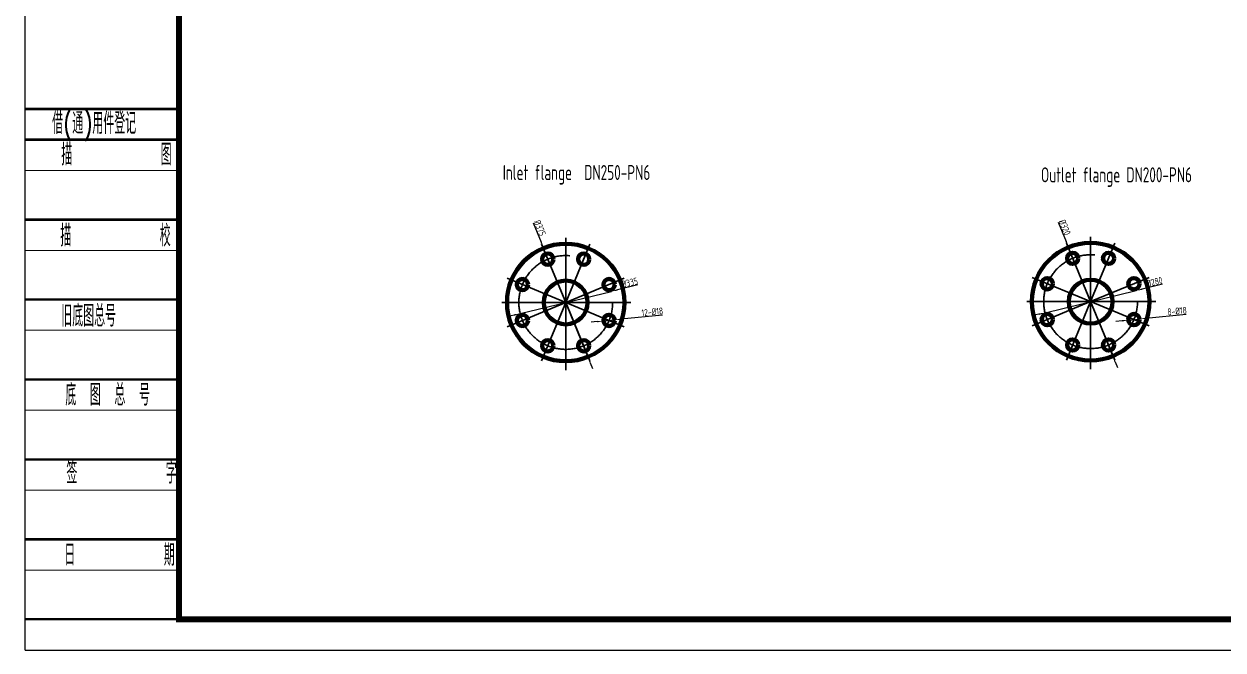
# Model space of a CAD drawing. Header units: millimetres. Extents: x 1533 to 5666, y 876 to 3797.
# Drawn here: x 1533 to 3451, y 876 to 1878 of the extents above; entities that cross this region are included whole.
import ezdxf
from ezdxf.enums import TextEntityAlignment as Align

# ---------------------------------------------------------------- set-up
doc = ezdxf.new("R2010")
doc.units = ezdxf.units.MM
doc.header["$LTSCALE"] = 30
doc.linetypes.add('ACAD_ISO10W100', pattern=[18, 12, -3, 0, -3])
doc.layers.add('03C', color=3, linetype='Continuous', lineweight=15)
doc.layers.add('尺寸线层', color=3, linetype='Continuous', lineweight=15)
for name, color, linetype in [('2细线层', 4, 'Continuous'), ('6', 3, 'Continuous'), ('6文字层', 3, 'Continuous')]:
    doc.layers.add(name, color=color, linetype=linetype)
doc.styles.get("Standard").update_dxf_attribs({"font": 'txt', "bigfont": 'gbcbig.shx'})
doc.styles.add('标准', font='geniso.shx', dxfattribs={"width": 0.71, "bigfont": 'hztxt.shx'})
doc.dimstyles.new('标准', dxfattribs={"dimscale": 2, "dimtxt": 5.5, "dimasz": 5, "dimexe": 1, "dimexo": 0, "dimgap": 0.6, "dimtad": 1, "dimdec": 1, "dimdsep": 46, "dimtxsty": '标准', "dimblk": '_CAXARROW', "dimcen": 0, "dimdle": 6, "dimclrd": 256, "dimclre": 256, "dimclrt": 256, "dimazin": 2, "dimtfac": 0.707107, "dimtdec": 1, "dimtmove": 0, "dimatfit": 3, "dimldrblk": '_CAXARROW', "dimfxl": 1, "dimfrac": 2, "dimtolj": 1, "dimtzin": 0, "dimlwd": -1, "dimlwe": -1, "dimarcsym": 0})

# ---------------------------------------------------------------- blocks, each defined once
blk = doc.blocks.new('1')
at = {"const_width": 9.31}
blk.add_lwpolyline([(76664.4, 9220.5), (80296.5, 9220.5), (80296.5, 6547.7), (76664.4, 6547.7)], close=True, dxfattribs=at)
at = {"layer": '2细线层', "linetype": 'ByBlock', "lineweight": 15, "const_width": 1.4}
for points in [[(76664.4, 7227.5), (76431.6, 7227.5)], [(76664.4, 7106.4), (76431.6, 7106.4)], [(76664.4, 6985.4), (76431.6, 6985.4)], [(76664.4, 6864.3), (76431.6, 6864.3)], [(76664.4, 6743.2), (76431.6, 6743.2)], [(76664.4, 6622.2), (76431.6, 6622.2)]]:
    blk.add_lwpolyline(points, dxfattribs=at)
at = {"layer": '6', "const_width": 3.73}
for points in [[(76664.4, 7320.6), (76431.6, 7320.6)], [(76664.4, 7274.1), (76431.6, 7274.1)], [(76664.4, 7153), (76431.6, 7153)], [(76664.4, 7031.9), (76431.6, 7031.9)], [(76664.4, 6910.9), (76431.6, 6910.9)], [(76664.4, 6789.8), (76431.6, 6789.8)], [(76664.4, 6668.7), (76431.6, 6668.7)], [(76664.4, 6547.7), (76431.6, 6547.7)]]:
    blk.add_lwpolyline(points, dxfattribs=at)
at = {"layer": '尺寸线层'}
for q in [(76431.6, 9267), (80343, 6501.1)]:
    blk.add_line((76431.6, 6501.1), q, dxfattribs=at)
at = {"layer": '2细线层', "ltscale": 0.5, "width": 0.707}
for tag, p in [('比例', (80241.9, 6756.8)), ('设计', (78860.9, 6706.9)), ('标准化', (79205.2, 6708.2)), ('校对', (78859.8, 6663.9)), ('审定', (79208.1, 6663.5)), ('审核', (78858.1, 6615.9)), ('批准', (79209.6, 6615.8)), ('会签', (78857, 6571.6)), ('日期', (79210.6, 6572))]:
    blk.add_attdef(tag, text='', height=32.6, dxfattribs=at).set_placement(p, align=Align.MIDDLE_CENTER)
at = {"layer": '6文字层', "width": 0.707}
for s, p in [('借(通)用件登记', (76472.4, 7282.7)), ('描      图', (76486.2, 7235.1)), ('描      校', (76484.7, 7112.3)), ('旧底图总号', (76486.2, 6991)), ('底 图 总 号', (76492.4, 6871.3)), ('签      字', (76493.9, 6753.2)), ('日      期', (76490.8, 6628.8))]:
    blk.add_text(s, height=32.6, dxfattribs=at).set_placement(p)
blk.add_attdef('代号', (76966, 9184), '', height=46.6, rotation=180, dxfattribs=at)
at = {"layer": '6文字层', "ltscale": 0.5, "width": 0.707}
blk.add_attdef('编码', text='', height=46.6, dxfattribs=at).set_placement((79516, 6587.8), align=Align.MIDDLE_CENTER)
at = {"layer": '尺寸线层'}
for tag, height, width, p in [('图号', 46.6, 0.707, (80016.1, 6899.9)), ('图样名称', 46.6, 0.707, (79517.2, 6858.4)), ('重量', 32.6, 0.707, (80124.7, 6756.9)), ('材料', 46.6, 0.707, (79518.9, 6698.8)), ('杭州西子泵业有限公司', 65.2, 0.6, (80011.8, 6606.5))]:
    blk.add_attdef(tag, text='', height=height, dxfattribs=dict(at, width=width)).set_placement(p, align=Align.MIDDLE_CENTER)
blk = doc.blocks.new('_CAXARROW')
blk.add_hatch(color=0).paths.add_polyline_path([(0, 0), (-1, 0.125), (-1, -0.125)], flags=0)
blk = doc.blocks.new('*D32')
at = {"layer": 'Defpoints', "color": 0, "transparency": 16777216}
for p in [(2364.1, 1519.1), (2435, 1345.1)]:
    blk.add_point(p, dxfattribs=at)
at = {"layer": '尺寸线层', "linetype": 'Continuous', "transparency": 16777216}
for p, q in [((2347.6, 1559.7), (2360.4, 1528.3)), ((2435, 1345.1), (2364.1, 1519.1)), ((2438.8, 1335.8), (2442.6, 1326.6))]:
    blk.add_line(p, q, dxfattribs=at)
at = {"layer": '尺寸线层', "transparency": 16777216, "xscale": 10, "yscale": 10, "zscale": 10}
for p, rotation in [((2364.1, 1519.1), 292.1664981308976), ((2435, 1345.1), 112.1664981308976)]:
    blk.add_blockref('_CAXARROW', p, dxfattribs=dict(at, rotation=rotation))
at = {"layer": '尺寸线层', "transparency": 16777216, "insert": (2358.3, 1551.2), "char_height": 11, "attachment_point": 5, "rotation": 292.1665, "style": '标准'}
blk.add_mtext('\\A1;%%C375', dxfattribs=at)
blk = doc.blocks.new('*D33')
at = {"layer": 'Defpoints', "color": 0, "transparency": 16777216}
for p in [(2472.5, 1449.8), (2326.7, 1414.4)]:
    blk.add_point(p, dxfattribs=at)
at = {"layer": '尺寸线层', "linetype": 'Continuous', "transparency": 16777216}
for p, q in [((2515, 1460.2), (2482.2, 1452.2)), ((2326.7, 1414.4), (2472.5, 1449.8)), ((2317, 1412), (2307.3, 1409.6))]:
    blk.add_line(p, q, dxfattribs=at)
at = {"layer": '尺寸线层', "transparency": 16777216, "xscale": 10, "yscale": 10, "zscale": 10}
for p, rotation in [((2472.5, 1449.8), 193.6648973822764), ((2326.7, 1414.4), 13.6648973822764)]:
    blk.add_blockref('_CAXARROW', p, dxfattribs=dict(at, rotation=rotation))
at = {"layer": '尺寸线层', "transparency": 16777216, "insert": (2501.9, 1463.9), "char_height": 11, "attachment_point": 5, "rotation": 13.6649, "style": '标准'}
blk.add_mtext('\\A1;%%C335', dxfattribs=at)
blk = doc.blocks.new('*D34')
at = {"layer": 'Defpoints', "color": 0, "transparency": 16777216}
for p in [(2459.9, 1402.5), (2477.8, 1404.3)]:
    blk.add_point(p, dxfattribs=at)
at = {"layer": '尺寸线层', "linetype": 'Continuous', "transparency": 16777216}
for p, q in [((2450, 1401.5), (2440, 1400.5)), ((2459.9, 1402.5), (2477.8, 1404.3)), ((2554.2, 1412), (2487.8, 1405.3))]:
    blk.add_line(p, q, dxfattribs=at)
at = {"layer": '尺寸线层', "transparency": 16777216, "xscale": 10, "yscale": 10, "zscale": 10}
for p, rotation in [((2459.9, 1402.5), 5.756518312888908), ((2477.8, 1404.3), 185.7565183128889)]:
    blk.add_blockref('_CAXARROW', p, dxfattribs=dict(at, rotation=rotation))
at = {"layer": '尺寸线层', "transparency": 16777216, "insert": (2537.9, 1417.1), "char_height": 11, "attachment_point": 5, "rotation": 5.7565, "style": '标准'}
blk.add_mtext('\\A1;12-%%C18', dxfattribs=at)
blk = doc.blocks.new('*D38')
at = {"layer": 'Defpoints', "color": 0, "transparency": 16777216}
for p in [(3203.5, 1520.4), (3274.3, 1346.4)]:
    blk.add_point(p, dxfattribs=at)
at = {"layer": '尺寸线层', "linetype": 'Continuous', "transparency": 16777216}
for p, q in [((3187, 1560.7), (3199.7, 1529.7)), ((3274.3, 1346.4), (3203.5, 1520.4)), ((3278.1, 1337.1), (3281.9, 1327.9))]:
    blk.add_line(p, q, dxfattribs=at)
at = {"layer": '尺寸线层', "transparency": 16777216, "xscale": 10, "yscale": 10, "zscale": 10}
for p, rotation in [((3203.5, 1520.4), 292.1664981308986), ((3274.3, 1346.4), 112.1664981308986)]:
    blk.add_blockref('_CAXARROW', p, dxfattribs=dict(at, rotation=rotation))
at = {"layer": '尺寸线层', "transparency": 16777216, "insert": (3197.7, 1552.3), "char_height": 11, "attachment_point": 5, "rotation": 292.1665, "style": '标准'}
blk.add_mtext('\\A1;%%C320', dxfattribs=at)
blk = doc.blocks.new('*D39')
at = {"layer": 'Defpoints', "color": 0, "transparency": 16777216}
for p in [(3311.8, 1451.1), (3166, 1415.7)]:
    blk.add_point(p, dxfattribs=at)
at = {"layer": '尺寸线层', "linetype": 'Continuous', "transparency": 16777216}
for p, q in [((3354, 1461.4), (3321.5, 1453.5)), ((3166, 1415.7), (3311.8, 1451.1)), ((3156.3, 1413.3), (3146.6, 1411))]:
    blk.add_line(p, q, dxfattribs=at)
at = {"layer": '尺寸线层', "transparency": 16777216, "xscale": 10, "yscale": 10, "zscale": 10}
for p, rotation in [((3311.8, 1451.1), 193.6648973822766), ((3166, 1415.7), 13.66489738227656)]:
    blk.add_blockref('_CAXARROW', p, dxfattribs=dict(at, rotation=rotation))
at = {"layer": '尺寸线层', "transparency": 16777216, "insert": (3341, 1465.1), "char_height": 11, "attachment_point": 5, "rotation": 13.6649, "style": '标准'}
blk.add_mtext('\\A1;%%C280', dxfattribs=at)
blk = doc.blocks.new('*D40')
at = {"layer": 'Defpoints', "color": 0, "transparency": 16777216}
for p in [(3299.2, 1403.8), (3317.1, 1405.6)]:
    blk.add_point(p, dxfattribs=at)
at = {"layer": '尺寸线层', "linetype": 'Continuous', "transparency": 16777216}
for p, q in [((3289.3, 1402.8), (3279.3, 1401.8)), ((3299.2, 1403.8), (3317.1, 1405.6)), ((3391.5, 1413.1), (3327.1, 1406.6))]:
    blk.add_line(p, q, dxfattribs=at)
at = {"layer": '尺寸线层', "transparency": 16777216, "xscale": 10, "yscale": 10, "zscale": 10}
for p, rotation in [((3299.2, 1403.8), 5.756518312886749), ((3317.1, 1405.6), 185.7565183128868)]:
    blk.add_blockref('_CAXARROW', p, dxfattribs=dict(at, rotation=rotation))
at = {"layer": '尺寸线层', "transparency": 16777216, "insert": (3377.2, 1418.4), "char_height": 11, "attachment_point": 5, "rotation": 5.7565, "style": '标准'}
blk.add_mtext('\\A1;8-%%C18', dxfattribs=at)

msp = doc.modelspace()

# ---------------------------------------------------------------- linework, layer by layer
at = {"linetype": 'ACAD_ISO10W100', "lineweight": 25}
for p, q in [((2399.573, 1323.865), (2399.573, 1535.671)), ((3238.897, 1325.182), (3238.897, 1536.987)), ((2399.573, 1432.085), (2360.856, 1525.556)), ((2399.573, 1432.085), (2438.29, 1525.556)), ((3238.897, 1433.401), (3200.179, 1526.873)), ((3238.897, 1433.401), (3277.614, 1526.873)), ((2399.573, 1432.085), (2306.101, 1470.802)), ((2399.573, 1432.085), (2493.045, 1470.802)), ((3238.897, 1433.401), (3145.425, 1472.118)), ((3238.897, 1433.401), (3332.368, 1472.118)), ((2297.609, 1432.085), (2503.862, 1432.085)), ((2399.573, 1432.085), (2306.101, 1393.367)), ((2399.573, 1432.085), (2360.856, 1338.613)), ((2399.573, 1432.085), (2493.045, 1393.367)), ((2399.573, 1432.085), (2438.29, 1338.613)), ((3136.932, 1433.401), (3343.186, 1433.401)), ((3238.897, 1433.401), (3145.425, 1394.684)), ((3238.897, 1433.401), (3200.179, 1339.929)), ((3238.897, 1433.401), (3332.368, 1394.684)), ((3238.897, 1433.401), (3277.614, 1339.929))]:
    msp.add_line(p, q, dxfattribs=at)
at = {"linetype": 'Continuous', "lineweight": 70}
for centre, radius in [((2399.573, 1432.085), 93.94), ((3238.897, 1433.401), 93.94), ((2370.872, 1501.376), 9), ((2428.274, 1501.376), 9), ((3210.195, 1502.692), 9), ((3267.598, 1502.692), 9), ((2330.282, 1460.786), 9), ((2399.573, 1432.085), 35), ((2468.864, 1460.786), 9), ((3169.606, 1462.102), 9), ((3238.897, 1433.401), 35), ((3308.188, 1462.102), 9), ((2330.282, 1403.383), 9), ((2468.864, 1403.383), 9), ((3169.606, 1404.7), 9), ((3308.188, 1404.7), 9), ((2370.872, 1362.794), 9), ((2428.274, 1362.794), 9), ((3210.195, 1364.11), 9), ((3267.598, 1364.11), 9)]:
    msp.add_circle(centre, radius, dxfattribs=at)
at = {"linetype": 'ACAD_ISO10W100', "lineweight": 25}
for centre in [(2399.573, 1432.085), (3238.897, 1433.401)]:
    msp.add_circle(centre, 75, dxfattribs=at)

# ---------------------------------------------------------------- block references
at = {"color": 1, "true_color": 0xff0000, "xscale": 1.056, "yscale": 1.056, "zscale": 1.056}
msp.add_blockref('1', (-79176.605, -5988.968), dxfattribs=at)

# ---------------------------------------------------------------- texts
at = {"layer": '03C', "char_height": 24, "attachment_point": 1, "style": '标准'}
for s, width, gutter_width, insert in [('Inlet flange  DN250-PN6', 282.58991, 120, (2298.867, 1651.993)), ('Outlet flange DN200-PN6', 361.64867, 40, (3159.523, 1648.301))]:
    msp.add_mtext_dynamic_manual_height_columns(s, width=width, gutter_width=gutter_width, heights=[0], dxfattribs=dict(at, insert=insert))

# ---------------------------------------------------------------- dimensions: what is measured, and where the dimension line sits
at = {"layer": '尺寸线层'}
for p1, p2, text, picture, middle in [((2435.017, 1345.088), (2364.13, 1519.081), '%%C375', '*D32', (2358.297, 1551.156)), ((3274.34, 1346.405), (3203.453, 1520.398), '%%C320', '*D38', (3197.681, 1552.326)), ((2326.696, 1414.366), (2472.45, 1449.803), '%%C335', '*D33', (2501.87, 1463.851)), ((3166.02, 1415.683), (3311.774, 1451.119), '%%C280', '*D39', (3341.039, 1465.131))]:
    dim = msp.add_diameter_dim_2p(p1=p1, p2=p2, text=text, dimstyle='标准', dxfattribs=at)
    dim.commit()
    dim.dimension.update_dxf_attribs({"geometry": picture, "text_midpoint": middle})
for p1, p2, text, picture, middle in [((2459.91, 1402.481), (2477.819, 1404.286), '12-%%C18', '*D34', (2538.596, 1410.413)), ((3299.233, 1403.797), (3317.142, 1405.603), '8-%%C18', '*D40', (3377.92, 1411.73))]:
    dim = msp.add_diameter_dim_2p(p1=p1, p2=p2, text=text, dimstyle='标准', dxfattribs=at)
    dim.commit()
    dim.dimension.update_dxf_attribs({"geometry": picture, "text_midpoint": middle, "dimtype": 163})

doc.saveas('drawing.dxf')
